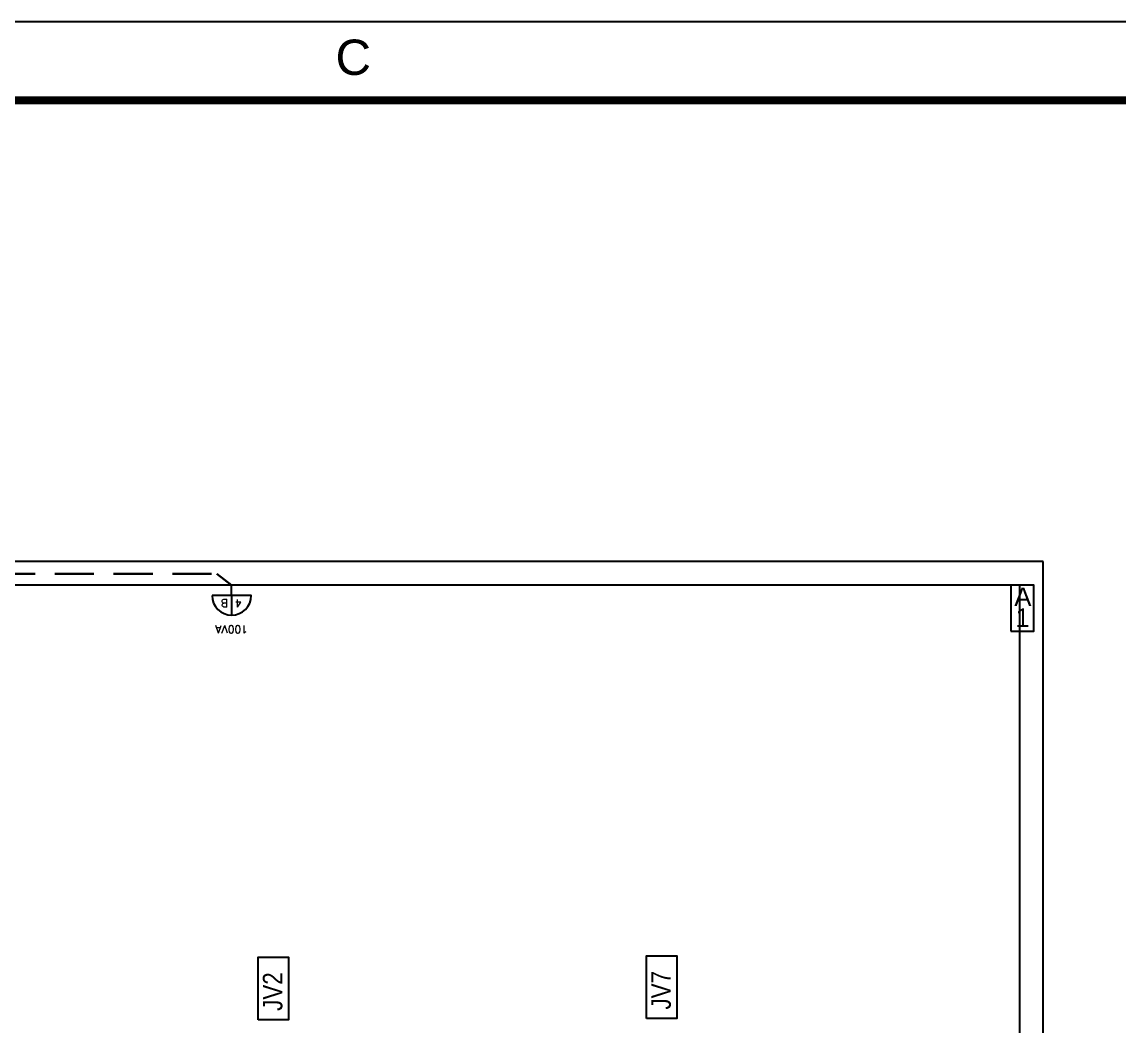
# Model space of a CAD drawing. Header units: millimetres. Extents: x 2718 to 3327, y 272 to 594.
# Drawn here: x 3158.64 to 3172.63, y 455.76 to 468.57 of the extents above; entities that cross this region are included whole.
import ezdxf
from ezdxf.enums import TextEntityAlignment as Align

# ---------------------------------------------------------------- set-up
doc = ezdxf.new("R2010")
doc.units = ezdxf.units.MM
doc.header["$MEASUREMENT"] = 0
doc.linetypes.add('DASHED', pattern=[0.75, 0.5, -0.25])
doc.layers.add('Eletroduto_Parede', color=200, linetype='DASHED', lineweight=30)
for name, color, linetype in [('HIDROSSANITÁRIO', 8, 'CONTINUOUS'), ('Iluminação_Arandela', 50, 'CONTINUOUS'), ('PONTOS_ELETRICOS', 2, 'CONTINUOUS'), ("PRANCHA - PROJETU'S", 7, 'CONTINUOUS'), ('Segurança', 170, 'CONTINUOUS'), ('TXT_0', 7, 'CONTINUOUS')]:
    doc.layers.add(name, color=color, linetype=linetype)
doc.styles.add('ARIAL', font='arial.ttf', dxfattribs={"height": 2})
doc.styles.add('F2', font='ARIALN.TTF')
doc.styles.add('PADRAO_TXT', font='romans.shx')

# ---------------------------------------------------------------- blocks, each defined once
blk = doc.blocks.new('ADFSGASDFG')
at = {"layer": "PRANCHA - PROJETU'S", "color": 1}
blk.add_lwpolyline([(276.578, 47.946), (360.678, 47.946), (360.678, 107.346), (276.578, 107.346)], close=True, dxfattribs=at)
at = {"layer": "PRANCHA - PROJETU'S", "color": 4, "const_width": 0.1}
blk.add_lwpolyline([(279.078, 106.346), (359.678, 106.346), (359.678, 48.946), (279.078, 48.946)], close=True, dxfattribs=at)
at = {"layer": "PRANCHA - PROJETU'S", "color": 50, "linetype": 'Continuous', "style": 'ARIAL'}
blk.add_text('C', height=0.45, dxfattribs=at).set_placement((315.828, 106.896), align=Align.MIDDLE)
blk = doc.blocks.new('luminaria3')
at = {"layer": 'PONTOS_ELETRICOS'}
for p, q in [((0, 0.133), (0, 0.383)), ((-0.09, 0), (0.09, 0)), ((0, 0.133), (0, 0))]:
    blk.add_line(p, q, dxfattribs=at)
blk.add_lwpolyline([(0.25, 0.133, 1), (-0.25, 0.133)], format="xyb", close=True, dxfattribs=at)
at = {"layer": 'TXT_0', "style": 'PADRAO_TXT', "flags": 8}
for tag, p in [('PO', (-0.001, 0.563)), ('CI', (-0.089, 0.232)), ('CO', (0.091, 0.229))]:
    blk.add_attdef(tag, text='', height=0.1, dxfattribs=at).set_placement(p, align=Align.MIDDLE)

msp = doc.modelspace()

# ---------------------------------------------------------------- linework, layer by layer
at = {"layer": 'Eletroduto_Parede'}
for p, q in [((3150.805, 461.529), (3161.122, 461.529)), ((3161.122, 461.529), (3161.311, 461.386))]:
    msp.add_line(p, q, dxfattribs=at)
at = {"layer": 'HIDROSSANITÁRIO', "color": 8, "linetype": 'Continuous'}
for p, q in [((3171.661, 461.686), (3129.661, 461.686)), ((3171.661, 416.686), (3171.661, 461.686)), ((3171.361, 461.386), (3129.961, 461.386)), ((3171.361, 443.786), (3171.361, 461.386))]:
    msp.add_line(p, q, dxfattribs=at)
at = {"layer": 'HIDROSSANITÁRIO', "color": 8}
for points, elevation in [([(3166.601, 455.859), (3166.601, 456.66), (3166.99, 456.66), (3166.99, 455.859)], 7.318), ([(3161.647, 455.842), (3161.647, 456.642), (3162.036, 456.642), (3162.036, 455.842)], 3.659)]:
    msp.add_lwpolyline(points, close=True, dxfattribs=dict(at, elevation=elevation))
at = {"layer": 'Segurança'}
msp.add_lwpolyline([(3171.247, 460.797), (3171.54, 460.797), (3171.54, 461.384), (3171.247, 461.384)], close=True, dxfattribs=at)

# ---------------------------------------------------------------- block references
at = {"layer": 'Iluminação_Arandela'}
ref = msp.add_blockref('luminaria3', (3161.311, 461.386), dxfattribs=dict(at, rotation=180))
ref.add_attrib('CI', '4', dxfattribs={"layer": 'TXT_0', "height": 0.1, "rotation": 180, "style": 'PADRAO_TXT'}).set_placement((3161.4, 461.153), align=Align.MIDDLE)
ref.add_attrib('CO', 'B', dxfattribs={"layer": 'TXT_0', "height": 0.1, "rotation": 180, "style": 'PADRAO_TXT'}).set_placement((3161.22, 461.157), align=Align.MIDDLE)
ref.add_attrib('PO', '100VA', dxfattribs={"layer": 'TXT_0', "height": 0.1, "rotation": 180, "style": 'PADRAO_TXT'}).set_placement((3161.312, 460.823), align=Align.MIDDLE)
at = {"layer": "PRANCHA - PROJETU'S", "color": 1}
msp.add_blockref('ADFSGASDFG', (2847.034, 361.221), dxfattribs=at)

# ---------------------------------------------------------------- texts
at = {"layer": 'HIDROSSANITÁRIO', "color": 8, "linetype": 'Continuous', "style": 'F2'}
for s, p in [('JV2', (3161.709, 455.957, 3.659)), ('JV7', (3166.662, 455.974, 7.318))]:
    msp.add_text(s, height=0.2492, rotation=90, dxfattribs=at).set_placement(p, align=Align.TOP_LEFT)
at = {"layer": 'Segurança', "style": 'ARIAL'}
for s, p in [('A', (3171.291, 461.12)), ('1', (3171.305, 460.853))]:
    msp.add_text(s, height=0.235, dxfattribs=at).set_placement(p)

doc.saveas('drawing.dxf')
